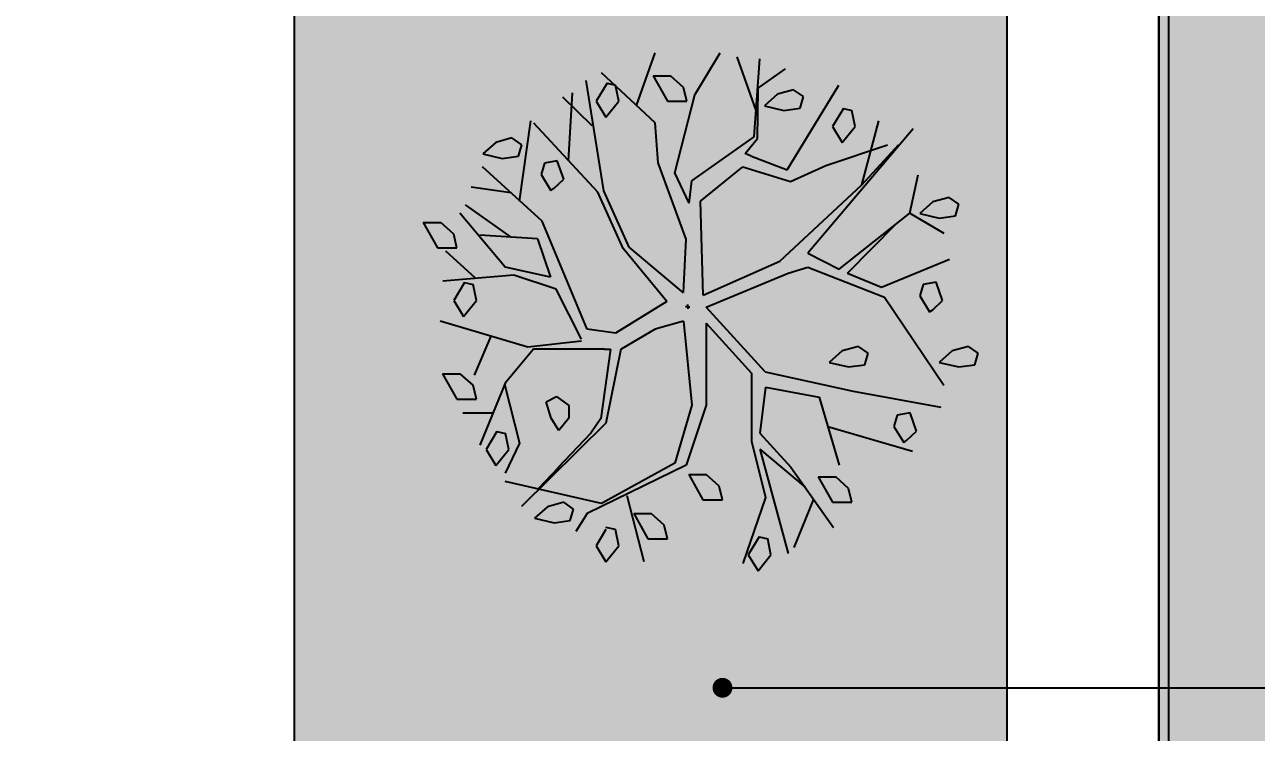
# Model space of a CAD drawing. Extents: x 58467 to 79089, y -33726 to -17391.
# Drawn here: x 70601.8 to 70787.6, y -20556.5 to -20449.7 of the extents above; entities that cross this region are included whole.
import ezdxf

# ---------------------------------------------------------------- set-up
doc = ezdxf.new("R2010")
doc.units = 0
doc.header["$LTSCALE"] = 100
for name, color, linetype in [('BA_clad-wood', 30, 'Continuous'), ('BA_env_landscp', 84, 'Continuous'), ('BA_hatch', 137, 'Continuous'), ('BA_hatch_env2', 114, 'Continuous'), ('BA_mat_mortar', 145, 'Continuous'), ('BA_text_material', 12, 'Continuous'), ('BA_wall', 4, 'Continuous'), ('L2', 220, 'Continuous'), ('YESIL', 3, 'Continuous')]:
    doc.layers.add(name, color=color, linetype=linetype)
doc.styles.add('dim', font='simplex.shx', dxfattribs={"width": 0.7})
doc.styles.add('text2', font='arial.ttf', dxfattribs={"width": 0.8})
doc.dimstyles.new('1_100', dxfattribs={"dimtxt": 8, "dimasz": 3, "dimexe": 6, "dimexo": 0, "dimgap": 2, "dimtad": 0, "dimdec": 1, "dimzin": 11, "dimtxsty": 'dim', "dimblk": 'DOT', "dimcen": 0, "dimdle": 1.25, "dimclrt": 256, "dimadec": 0, "dimazin": 0, "dimtfac": 1.25, "dimtdec": 1, "dimtix": 1, "dimtofl": 0, "dimtmove": 1, "dimatfit": 3, "dimldrblk": 'DOT', "dimfxl": 20, "dimfxlon": 1, "dimtolj": 1, "dimtzin": 0, "dimarcsym": 0})
pattern_1 = [(0, (26786.51380657963, 12448.20458195318), (6.35, 6.35), [6.35, -6.35])]

# ---------------------------------------------------------------- blocks, each defined once
blk = doc.blocks.new('_Dot')
at = {"color": 0, "linetype": 'ByBlock', "lineweight": -2}
blk.add_line((-0.5, 0), (-1, 0), dxfattribs=at)
at = {"color": 0, "linetype": 'ByBlock', "const_width": 0.5}
blk.add_lwpolyline([(-0.25, 0, 1), (0.25, 0, 1)], format="xyb", close=True, dxfattribs=at)
blk = doc.blocks.new('22')
at = {"color": 3}
for p, q in [((-8.05653140682989, 8.753756446263196), (-8.235519471203588, 8.457903322676884)), ((-8.05653140682989, 8.753756446263196), (-7.916908415032594, 8.720542166276118)), ((-7.864011598758225, 8.457903322676884), (-7.916908415032594, 8.720542166276118)), ((-7.301214076758697, 8.871236584735016), (-7.067483958333469, 8.457903322676884)), ((-7.301214076758697, 8.871236584735016), (-7.01458714205728, 8.871236584735016)), ((-6.801769718438663, 8.683022331476423), (-7.01458714205728, 8.871236584735016)), ((-6.748872902162475, 8.457903322676884), (-6.801769718438663, 8.683022331476423)), ((-5.262226333123181, 8.57046282707688), (-5.474428677483957, 8.382248573817833)), ((-4.996512093228375, 8.645502496676727), (-5.262226333123181, 8.57046282707688)), ((-4.837206565143788, 8.53294299227673), (-4.996512093228375, 8.645502496676727)), ((-4.890718460677817, 8.344728739018137), (-4.837206565143788, 8.53294299227673)), ((-8.235519471203588, 8.457903322676884), (-8.076213943117182, 8.194649399818445)), ((-8.076213943117182, 8.194649399818445), (-7.864011598758225, 8.457903322676884)), ((-7.067483958333469, 8.457903322676884), (-6.748872902162475, 8.457903322676884)), ((-5.474428677483957, 8.382248573817833), (-5.155817621312963, 8.307208904217987)), ((-5.155817621312963, 8.307208904217987), (-4.890718460677817, 8.344728739018137)), ((-4.180301916516328, 8.340423184205065), (-4.359289980888207, 8.043954981359548)), ((-4.180301916516328, 8.340423184205065), (-4.040678924719032, 8.307208904217987)), ((-3.987782108444662, 8.043954981359548), (-4.040678924719032, 8.307208904217987)), ((-4.359289980888207, 8.043954981359548), (-4.199984452803619, 7.781316137760314)), ((-4.199984452803619, 7.781316137760314), (-3.987782108444662, 8.043954981359548)), ((-9.88147156832747, 7.781316137760314), (-10.09367391268825, 7.593101884501721)), ((-9.615757328432665, 7.85635580736016), (-9.88147156832747, 7.781316137760314)), ((-9.456451800348077, 7.743181223701413), (-9.615757328432665, 7.85635580736016)), ((-9.509963695882107, 7.55558204970157), (-9.456451800348077, 7.743181223701413)), ((-10.09367391268825, 7.593101884501721), (-9.775062856517252, 7.518062214901875)), ((-9.775062856517252, 7.518062214901875), (-9.509963695882107, 7.55558204970157)), ((-8.872741583541938, 7.480542380101724), (-9.084943927902714, 7.443022545302028)), ((-8.766332871733539, 7.179768622443135), (-8.872741583541938, 7.480542380101724)), ((-9.137840744177083, 7.254808292043435), (-8.978535216092496, 6.991554369184541)), ((-8.925638399818126, 7.029074203984692), (-8.766332871733539, 7.179768622443135)), ((-8.978535216092496, 6.991554369184541), (-8.925638399818126, 7.029074203984692)), ((-2.44823872312918, 6.878994864785), (-2.713337883764325, 6.803955195185154)), ((-2.288933195044592, 6.766435360385003), (-2.44823872312918, 6.878994864785)), ((-2.713337883764325, 6.803955195185154), (-2.926155307382942, 6.61574094192656)), ((-2.341830011318962, 6.57822110712641), (-2.288933195044592, 6.766435360385003)), ((-11.0704197760042, 6.465661602726868), (-10.83730473683681, 6.051713261409532)), ((-11.0704197760042, 6.465661602726868), (-10.78379284130278, 6.465661602726868)), ((-10.57159049694201, 6.277447349468275), (-10.78379284130278, 6.465661602726868)), ((-2.926155307382942, 6.61574094192656), (-2.607544251213767, 6.540701272326714)), ((-2.607544251213767, 6.540701272326714), (-2.341830011318962, 6.57822110712641)), ((-10.51869368066764, 6.051713261409532), (-10.57159049694201, 6.277447349468275)), ((-10.83730473683681, 6.051713261409532), (-10.51869368066764, 6.051713261409532)), ((-10.21484452671393, 5.551653823830293), (-10.700757141336, 5.998816445134253)), ((-10.39260243256831, 5.483380026079431), (-10.57159049694201, 5.187526902493119)), ((-10.39260243256831, 5.483380026079431), (-10.25297944077283, 5.450780825351558)), ((-2.660441067489955, 5.488300660151708), (-2.872643411848912, 5.450780825351558)), ((-2.554032355679738, 5.187526902493119), (-2.660441067489955, 5.488300660151708)), ((-10.20008262449664, 5.187526902493119), (-10.25297944077283, 5.450780825351558)), ((-2.872643411848912, 5.450780825351558), (-2.926155307382942, 5.262566572092965)), ((-2.926155307382942, 5.262566572092965), (-2.766849779298354, 4.999312649234525)), ((-10.57159049694201, 5.187526902493119), (-10.41228496885742, 4.924272979634679)), ((-10.41228496885742, 4.924272979634679), (-10.20008262449664, 5.187526902493119)), ((-2.713337883764325, 5.036832484034676), (-2.554032355679738, 5.187526902493119)), ((-2.766849779298354, 4.999312649234525), (-2.713337883764325, 5.036832484034676)), ((-4.199984452803619, 4.360245299117651), (-4.412801876424055, 4.172646125118263)), ((-3.934885292168474, 4.435900047976702), (-4.199984452803619, 4.360245299117651)), ((-3.775579764083886, 4.322725464317955), (-3.934885292168474, 4.435900047976702)), ((-3.828476580358256, 4.135126290318112), (-3.775579764083886, 4.322725464317955)), ((-2.395341906852991, 4.360245299117651), (-2.607544251213767, 4.172646125118263)), ((-2.129627666960005, 4.435900047976702), (-2.395341906852991, 4.360245299117651)), ((-1.970322138873598, 4.322725464317955), (-2.129627666960005, 4.435900047976702)), ((-2.023218955149787, 4.135126290318112), (-1.970322138873598, 4.322725464317955)), ((-4.412801876424055, 4.172646125118263), (-4.094190820253061, 4.097606455518417)), ((-4.094190820253061, 4.097606455518417), (-3.828476580358256, 4.135126290318112)), ((-2.607544251213767, 4.172646125118263), (-2.288933195044592, 4.097606455518417)), ((-2.288933195044592, 4.097606455518417), (-2.023218955149787, 4.135126290318112)), ((-10.75242379909287, 3.98443187185967), (-10.46518178513179, 3.98443187185967)), ((-10.75242379909287, 3.98443187185967), (-10.51869368066764, 3.571098609801538)), ((-10.25297944077283, 3.796832697859827), (-10.46518178513179, 3.98443187185967)), ((-10.20008262449664, 3.571098609801538), (-10.25297944077283, 3.796832697859827)), ((-10.51869368066764, 3.571098609801538), (-10.20008262449664, 3.571098609801538)), ((-9.052959806433137, 3.523122427598082), (-8.888118565017066, 3.610463682378395)), ((-8.970539185726011, 3.259253425480892), (-9.052959806433137, 3.523122427598082)), ((-8.888118565017066, 3.610463682378395), (-8.680836854729932, 3.46407481873257)), ((-8.680836854729932, 3.46407481873257), (-8.680836854729932, 3.259253425480892)), ((-8.846293175405663, 3.05443203222876), (-8.970539185726011, 3.259253425480892)), ((-8.680836854729932, 3.259253425480892), (-8.846293175405663, 3.05443203222876)), ((-3.297663179828305, 3.307844686942644), (-3.350559996104494, 3.120245512943256)), ((-3.085460835469348, 3.345364521742795), (-3.297663179828305, 3.307844686942644)), ((-2.97905212365913, 3.044590764084205), (-3.085460835469348, 3.345364521742795)), ((-9.86178903203836, 3.040285209271133), (-10.04077709641206, 2.74381700642607)), ((-9.86178903203836, 3.040285209271133), (-9.722166040242882, 3.007070929284509)), ((-3.350559996104494, 3.120245512943256), (-3.191254468019906, 2.856991590084817)), ((-3.138357651743718, 2.894511424884513), (-2.97905212365913, 3.044590764084205)), ((-9.669269223966694, 2.74381700642607), (-9.722166040242882, 3.007070929284509)), ((-3.191254468019906, 2.856991590084817), (-3.138357651743718, 2.894511424884513)), ((-10.04077709641206, 2.74381700642607), (-9.88147156832747, 2.481178162826382)), ((-9.88147156832747, 2.481178162826382), (-9.669269223966694, 2.74381700642607)), ((-6.716888780694717, 2.330483744367939), (-6.48315866226767, 1.917150482309808)), ((-6.716888780694717, 2.330483744367939), (-6.4302618459933, 2.330483744367939)), ((-6.218059501632524, 2.142884570368096), (-6.4302618459933, 2.330483744367939)), ((-4.593020099315254, 2.292963909567789), (-4.306393164613837, 2.292963909567789)), ((-4.593020099315254, 2.292963909567789), (-4.359289980888207, 1.879630647509657)), ((-4.094190820253061, 2.105364735568401), (-4.306393164613837, 2.292963909567789)), ((-6.164547606098495, 1.917150482309808), (-6.218059501632524, 2.142884570368096)), ((-4.040678924719032, 1.879630647509657), (-4.094190820253061, 2.105364735568401)), ((-8.766332871733539, 1.879630647509657), (-9.032047111626525, 1.804590977909811)), ((-8.607027343647133, 1.767071143109661), (-8.766332871733539, 1.879630647509657)), ((-6.48315866226767, 1.917150482309808), (-6.164547606098495, 1.917150482309808)), ((-4.359289980888207, 1.879630647509657), (-4.040678924719032, 1.879630647509657)), ((-9.032047111626525, 1.804590977909811), (-9.244249455987301, 1.616376724651218)), ((-9.244249455987301, 1.616376724651218), (-8.925638399818126, 1.541337055051372)), ((-8.659924159923321, 1.578856889851068), (-8.607027343647133, 1.767071143109661)), ((-7.619825132927872, 1.691416394251064), (-7.332583118968614, 1.691416394251064)), ((-7.619825132927872, 1.691416394251064), (-7.386095014502644, 1.278083132192933)), ((-7.120380774607838, 1.503817220251221), (-7.332583118968614, 1.691416394251064)), ((-8.925638399818126, 1.541337055051372), (-8.659924159923321, 1.578856889851068)), ((-8.076213943117182, 1.428777550651375), (-8.235519471203588, 1.165523627792936)), ((-7.916908415032594, 1.428777550651375), (-8.076213943117182, 1.466297385451526)), ((-7.864011598758225, 1.165523627792936), (-7.916908415032594, 1.428777550651375)), ((-7.067483958333469, 1.278083132192933), (-7.120380774607838, 1.503817220251221)), ((-7.386095014502644, 1.278083132192933), (-7.067483958333469, 1.278083132192933)), ((-5.560539773745404, 1.311297412179556), (-5.740142917378762, 1.014829209334493)), ((-5.560539773745404, 1.311297412179556), (-5.421531861207768, 1.278083132192933)), ((-5.368635044933399, 1.014829209334493), (-5.421531861207768, 1.278083132192933)), ((-8.235519471203588, 1.165523627792936), (-8.076213943117182, 0.902269704934497)), ((-8.076213943117182, 0.902269704934497), (-7.864011598758225, 1.165523627792936)), ((-5.740142917378762, 1.014829209334493), (-5.580837389292356, 0.7521903657348048)), ((-5.580837389292356, 0.7521903657348048), (-5.368635044933399, 1.014829209334493))]:
    blk.add_line(p, q, dxfattribs=at)
at = {"layer": 'L2', "color": 34}
for p, q in [((-7.572464029984985, 8.385939049372155), (-7.267384717511959, 9.251355566806524)), ((-6.617245940733483, 8.56123663819153), (-6.200222203122394, 9.251355566806524)), ((-5.611591352244432, 8.307823983477192), (-5.921591298787462, 9.185542086092028)), ((-5.642960394454349, 7.871117709576538), (-5.550083426342098, 9.15232780610495)), ((-7.267384717511959, 8.101157352447899), (-8.14879329568248, 8.922903242492339)), ((-5.596829450027144, 8.6596493196339), (-5.132444609471349, 8.988101643948085)), ((-8.11004330236392, 6.98847897288988), (-8.397285316323178, 8.797427073653125)), ((-5.102920805038593, 7.329847961643281), (-4.253496348337649, 8.720542166276118)), ((-8.301948031175925, 8.051335932467737), (-8.780479694689348, 8.526177120427747)), ((-8.686372568061415, 7.481157459360929), (-8.62117416660476, 8.593835838919404)), ((-6.94262286875346, 7.280026541662664), (-6.617245940733483, 8.56123663819153)), ((-5.588218340400999, 7.84712961847481), (-5.580837389292356, 8.655343764820827)), ((-9.494586714406978, 6.819947255919487), (-9.308832778184296, 8.134371632434977)), ((-8.205995666770832, 6.965721040306107), (-9.25962643746243, 8.096236718376076)), ((-7.220638693826913, 7.444252703819984), (-7.267384717511959, 8.101157352447899)), ((-3.880143238116943, 7.083201178777927), (-3.601512333782011, 8.134371632434977)), ((-3.035639415487822, 8.00274467100553), (-4.761551816285646, 5.96621724440638)), ((-6.663991964418528, 7.149014659492423), (-5.642960394454349, 7.871117709576538)), ((-5.789964337358469, 7.599252677091954), (-5.588218340400999, 7.84712961847481)), ((-4.465698692698425, 7.404887631243128), (-3.456968707914712, 7.743181223701413)), ((-3.880143238116943, 7.083201178777927), (-3.276750485021694, 7.740105827406296)), ((-5.692781814434056, 7.556812208219526), (-5.789964337358469, 7.599252677091954)), ((-5.686631021844732, 7.55558204970157), (-5.102920805038593, 7.329847961643281)), ((-9.123078841961615, 6.491494931605303), (-10.09736438824075, 7.378439223105033)), ((-6.756868932530779, 6.196256887278196), (-7.220638693826913, 7.444252703819984)), ((-6.710122908845733, 6.787348055191615), (-6.94262286875346, 7.280026541662664)), ((-6.524984051880892, 6.819947255919487), (-5.82871433067703, 7.378439223105033)), ((-5.82871433067703, 7.378439223105033), (-5.050023988762405, 7.142248787643439)), ((-5.050023988762405, 7.142248787643439), (-4.465698692698425, 7.404887631243128)), ((-6.710122908845733, 6.787348055191615), (-6.663991964418528, 7.149014659492423)), ((-5.225321577581781, 5.834590282977388), (-3.880143238116943, 7.083201178777927)), ((-3.090996548799012, 6.62312189303475), (-2.951988636263195, 7.247427340934792)), ((-9.633594626944614, 6.951574217348934), (-10.28311832446343, 7.049986898791303)), ((-7.790817166935085, 6.038796596970315), (-8.205995666770832, 6.965721040306107)), ((-7.694864802528173, 6.061554529553632), (-8.11004330236392, 6.98847897288988)), ((-9.631134309907793, 6.227010850228908), (-10.37599529257568, 6.754748854463742)), ((-6.478238028195847, 5.276098315791387), (-6.524984051880892, 6.819947255919487)), ((-9.726471595055045, 5.736177601534564), (-10.46887226068611, 6.62312189303475)), ((-8.380678176330548, 4.717606348605841), (-9.123078841961615, 6.491494931605303)), ((-4.251036031302647, 5.703578400807146), (-3.090996548799012, 6.62312189303475)), ((-3.090996548799012, 6.62312189303475), (-2.534349819390627, 6.294669568720565)), ((-4.112028118765011, 5.637764920092195), (-3.314270319822754, 6.445979066438213)), ((-9.194428036007594, 6.197487045796152), (-10.14411041192761, 6.261455288733941)), ((-9.194428036007594, 6.197487045796152), (-8.984070929423979, 5.571951439377699)), ((-6.800539559921162, 5.315463388368244), (-7.694864802528173, 6.061554529553632)), ((-6.804230035473665, 5.31853878466336), (-6.756868932530779, 6.196256887278196)), ((-7.078555384994615, 5.170919762500034), (-7.790817166935085, 6.038796596970315)), ((-4.761551816285646, 5.96621724440638), (-4.251036031302647, 5.703578400807146)), ((-3.555381389356626, 5.407725277220834), (-2.441472851280196, 5.867804562964011)), ((-8.984070929423979, 5.571951439377699), (-9.726471595055045, 5.736177601534564)), ((-6.478238028195847, 5.276098315791387), (-5.225321577581781, 5.834590282977388)), ((-5.086313665044145, 5.637764920092195), (-4.761551816285646, 5.736177601534564)), ((-4.761551816285646, 5.736177601534564), (-3.50863536567158, 5.243499115063514)), ((-9.58746368251741, 5.604550640105572), (-10.74750316502104, 5.506137958663203)), ((-8.891193961313547, 5.374510997233756), (-9.58746368251741, 5.604550640105572)), ((-6.432107083770461, 5.079272952906649), (-5.086313665044145, 5.637764920092195)), ((-4.112028118765011, 5.637764920092195), (-3.555381389356626, 5.407725277220834)), ((-8.47355514444098, 4.553380186448521), (-8.891193961313547, 5.374510997233756)), ((-7.078555384994615, 5.170919762500034), (-7.916908415032594, 4.652407947150095)), ((-6.732265762169845, 5.086653904014838), (-6.767940359191925, 5.086653904014838)), ((-6.732265762169845, 5.086653904014838), (-6.732265762169845, 5.122328501037828)), ((-6.732265762169845, 5.086653904014838), (-6.732265762169845, 5.051594386251054)), ((-6.732265762169845, 5.086653904014838), (-6.697206244405606, 5.086653904014838)), ((-5.46274217156315, 4.018876310364249), (-6.432107083770461, 5.079272952906649)), ((-3.50863536567158, 5.243499115063514), (-2.534349819390627, 3.798062856377783)), ((-9.354963722609682, 4.42236830427828), (-10.79363410944643, 4.849233310034833)), ((-6.802999876956164, 4.849233310034833), (-7.267384717511959, 4.717606348605841)), ((-6.802999876956164, 4.849233310034833), (-6.663991964418528, 3.469610532064053)), ((-7.916908415032594, 4.652407947150095), (-8.380678176330548, 4.717606348605841)), ((-7.267384717511959, 4.717606348605841), (-7.824031446922163, 4.389154024291656)), ((-6.432107083770461, 4.81663410930696), (-5.689706418139394, 3.994888219262975)), ((-6.432107083770461, 4.81663410930696), (-6.432107083770461, 3.469610532064053)), ((-9.965122347553915, 4.603201606428684), (-10.23698738003804, 3.962289018535103)), ((-8.47355514444098, 4.520780985720648), (-9.354963722609682, 4.42236830427828)), ((-9.26208675449925, 4.389154024291656), (-9.726471595055045, 3.830662057105656)), ((-8.099586954960614, 4.389154024291656), (-9.26208675449925, 4.389154024291656)), ((-8.00055919425904, 4.390999262068817), (-8.161094880861128, 3.254332791408615)), ((-8.099586954960614, 4.390999262068817), (-8.00055919425904, 4.390999262068817)), ((-7.827721922476485, 4.390999262068817), (-8.07498378459968, 3.175602646254447)), ((-7.827721922476485, 4.389154024291656), (-7.824031446922163, 4.389154024291656)), ((-5.689706418139394, 3.994888219262975), (-5.689706418139394, 2.877904284891429)), ((-5.46274217156315, 4.018876310364249), (-4.019151150654579, 3.699650174935414)), ((-9.726471595055045, 3.830662057105656), (-10.14411041192761, 2.812705883435683)), ((-9.739388259495172, 3.815285075630527), (-9.494586714406978, 2.845305084163556)), ((-5.457821537489508, 3.765463655650365), (-5.550083426342098, 3.009531246320421)), ((-5.457821537489508, 3.765463655650365), (-4.575797880062964, 3.600622414234294)), ((-4.019151150654579, 3.699650174935414), (-2.580480763817832, 3.436396252076975)), ((-6.663991964418528, 3.469610532064053), (-6.94262286875346, 2.516852759849371)), ((-6.432107083770461, 3.469610532064053), (-6.756868932530779, 2.484253559121498)), ((-4.575797880062964, 3.600622414234294), (-4.251036031302647, 2.484253559121498)), ((-9.928217592012516, 3.337983570634606), (-10.42212623700107, 3.337983570634606)), ((-8.161094880861128, 3.254332791408615), (-8.321630567465036, 3.00891616706167)), ((-8.07498378459968, 3.175602646254447), (-9.458297038125238, 1.810741770500044)), ((-4.436789967525328, 3.121475671461212), (-3.044865604373626, 2.713678122734109)), ((-9.494586714406978, 2.845305084163556), (-9.726471595055045, 2.352626597692506)), ((-8.321630567465036, 3.00891616706167), (-8.865360632435113, 2.440582931731569)), ((-5.689706418139394, 2.877904284891429), (-5.457821537489508, 1.958360792663825)), ((-5.550083426342098, 3.009531246320421), (-5.040182720618759, 2.451039279134875)), ((-5.550083426342098, 2.746892402721187), (-4.809527998488193, 2.125047271856602)), ((-5.550083426342098, 2.746892402721187), (-5.086313665044145, 1.038817300435767)), ((-8.849983650958166, 2.447348803580553), (-9.181511371567467, 2.10351949779124)), ((-6.756868932530779, 2.484253559121498), (-8.380678176330548, 1.695721949064136)), ((-6.94262286875346, 2.516852759849371), (-8.14879329568248, 1.859948111221001)), ((-5.040182720618759, 2.451039279134875), (-4.343912999413078, 1.465682306192321)), ((-8.14879329568248, 1.859948111221001), (-9.726471595055045, 2.220999636263059)), ((-7.731154478809913, 1.990959993391243), (-7.4525235744768, 0.9071903390067746)), ((-5.457821537489508, 1.958360792663825), (-5.82871433067703, 0.8745911382789018)), ((-4.668674848173396, 1.925761591935952), (-4.993436696933713, 1.137229981878136)), ((-8.380678176330548, 1.695721949064136), (-8.56643211255323, 1.399868825477824))]:
    blk.add_line(p, q, dxfattribs=at)
at = {"layer": 'L2', "color": 7}
blk.add_line((-9.084943927902714, 7.443022545302028), (-9.137840744177083, 7.254808292043435), dxfattribs=at)
blk = doc.blocks.new('MAGSOULA')
at = {"layer": 'YESIL', "xscale": 0.6569633432480109, "yscale": 0.6569633432480109, "zscale": 0.6569633432480109}
blk.add_blockref('22', (-9.388570423271801, 34.08537873152673), dxfattribs=at)
blk = doc.blocks.new('FRN35_A_R')
at = {"layer": 'BA_hatch_env2'}
h = blk.add_hatch(dxfattribs=at)
h.set_pattern_fill('AR-SAND', color=256, scale=0.2000000000000001, angle=90.00000000000001)
h.set_pattern_definition([(127.5, (57970.55012413157, -45805.32064115117), (-9.78826474658685, -0.3200062591968114), [0, -7.721600000000003, 0, -8.636000000000003, 0, -8.255000000000003]), (97.49999999999996, (57970.55012413157, -45805.32064115117), (-14.33650201136709, 8.990465662760052), [0, -4.165600000000001, 0, -6.959600000000002, 0, -2.667000000000001]), (57.49999999999999, (57970.55012413157, -45811.56904115117), (-0.02874369357091876, 15.81984740482916), [0, -2.540000000000001, 0, -9.144000000000004, 0, -11.938]), (47.5, (57970.55012413157, -45811.56904115117), (-4.458586465144331, 15.27112904944595), [0, -1.27, 0, -5.994399999999998, 0, -6.857999999999999])])
h.paths.add_polyline_path([(91088.17197547166, -1841.888875650628), (91088.17202760524, -1949.357897547095), (90536.93709167212, -1949.358491060375), (90536.93709167212, -1841.831932272857)])
at = {"layer": 'BA_clad-wood'}
blk.add_lwpolyline([(91118.18767962765, -1818.965652473846), (90506.8144666107, -1818.965652473846), (90506.8144666107, -2316.463675171028)], dxfattribs=at)
blk.add_lwpolyline([(91088.17197547166, -1841.888875650628), (91088.17202760524, -1949.357897547095), (90536.93709167212, -1949.358491060375), (90536.93709167212, -1841.831932272857)], close=True, dxfattribs=at)
at = {"layer": 'BA_env_landscp', "xscale": 14.00000000000002, "yscale": 14.00000000000002, "zscale": 14.00000000000002, "rotation": 90}
blk.add_blockref('MAGSOULA', (91434.98798840411, -1696.65980223738), dxfattribs=at)

msp = doc.modelspace()

# ---------------------------------------------------------------- hatches: boundary and pattern name
at = {"layer": 'BA_hatch', "ltscale": 0.5}
h = msp.add_hatch(dxfattribs=at)
h.set_pattern_fill('DASH', color=256, scale=2, style=0)
h.set_pattern_definition(pattern_1)
edge = h.paths.add_edge_path()
edge.add_line((70774.36879525696, -20951.06216203264), (70774.36879525692, -19554.06209136729))
edge.add_line((70774.36879525692, -19554.06209136729), (70789.36879525692, -19554.06209136729))
edge.add_line((70789.36879525692, -19554.06209136729), (70789.36879525696, -20951.06216203264))
h = msp.add_hatch(dxfattribs=at)
h.set_pattern_fill('DASH', color=256, scale=2, style=0)
h.set_pattern_definition(pattern_1)
h.paths.add_polyline_path([(70774.36879525692, -19554.06209136729), (70789.36879525696, -19554.06209136729), (70789.36879525696, -20955.84185015887), (70774.36879525692, -20955.84185015887)])
at = {"layer": 'BA_hatch'}
h = msp.add_hatch(dxfattribs=at)
h.set_pattern_fill('AR-SAND', color=256, scale=0.05, style=0)
h.set_pattern_definition([(37.50000000000001, (26786.51380657963, 12448.20458195318), (-0.08000156479920228, 2.447066186646712), [0, -1.9304, 0, -2.159, 0, -2.06375]), (7.499999999999999, (26786.51380657963, 12448.20458195318), (2.247616415690013, 3.584125502841772), [0, -1.0414, 0, -1.7399, 0, -0.6667500000000001]), (327.5, (26784.95170657962, 12448.20458195318), (3.95496185120729, 0.007185923392728811), [0, -0.635, 0, -2.286, 0, -2.9845]), (317.5, (26784.95170657962, 12448.20458195318), (3.817782262361486, 1.114646616286082), [0, -0.3175, 0, -1.4986, 0, -1.7145])])
h.paths.add_polyline_path([(70075.36842767868, -20951.05981330397), (70774.36879525696, -20951.06216203264), (70774.36879525692, -19751.55973828835), (70772.86879525692, -19751.55973828835), (70772.86879525696, -20949.56215102287), (69575.87074527846, -20949.56215102287), (69575.87074527846, -20951.06216203264)])

# ---------------------------------------------------------------- linework, layer by layer
at = {"layer": 'BA_mat_mortar'}
msp.add_lwpolyline([(70075.36842767868, -20951.05981330397), (70075.36842767868, -20951.05981330397), (70774.36879525696, -20951.06216203264), (70774.36879525692, -19751.55973828835), (70772.86879525692, -19751.55973828835), (70772.86879525696, -20949.56215102287), (69575.87074527846, -20949.56215102287), (69575.87074527846, -20951.06216203264), (70075.36842767868, -20951.05981330397)], dxfattribs=at)
at = {"layer": 'BA_wall'}
msp.add_lwpolyline([(70774.36879525696, -20951.06216203264), (70774.36879525692, -19554.06209136729)], dxfattribs=at)

# ---------------------------------------------------------------- block references
at = {"rotation": 270}
msp.add_blockref('FRN35_A_R', (72591.83444773081, 70418.75470608473), dxfattribs=at)

# ---------------------------------------------------------------- texts
at = {"layer": 'BA_text_material', "insert": (70956.70862015602, -20404.24321579085, 103467.9160454118), "char_height": 12, "width": 223.5239345809961, "attachment_point": 3, "style": 'text2'}
msp.add_mtext('6500 AL. WUXGA (1920*1200)\\PPROJEKSIYON CIHAZI+\\PMOTORLU LIFT', dxfattribs=at)

# ---------------------------------------------------------------- leaders
at = {"layer": 'BA_text_material', "color": 9}
msp.add_leader([(70707.04903305633, -20549.76163061436), (70819.4965880943, -20549.76163061436), (70831.9965880943, -20549.76163061436)], dimstyle='1_100', override={"dimasz": 3, "dimgap": 2, "dimtad": 0, "dimldrblk": 'Dot'}, dxfattribs=at)

doc.saveas('drawing.dxf')
